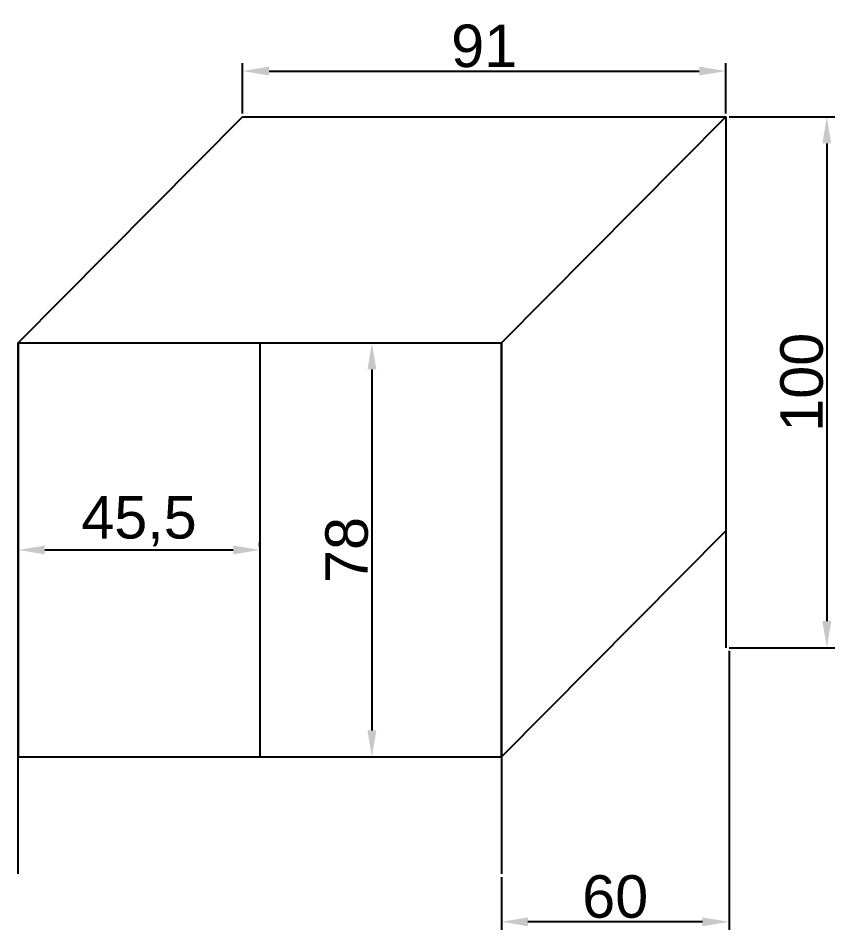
# Model space of a CAD drawing. Header units: millimetres. Extents: x 6614975 to 6624097, y 8742145 to 8746891.
# Drawn here: x 6620008.4 to 6620162.2, y 8742639.6 to 8742811.3 of the extents above; entities that cross this region are included whole.
import ezdxf

# ---------------------------------------------------------------- set-up
doc = ezdxf.new("R2010")
doc.units = ezdxf.units.MM
doc.styles.get("Standard").update_dxf_attribs({"font": 'arial.ttf'})
doc.dimstyles.new('ISO-25', dxfattribs={"dimtxt": 8, "dimasz": 5, "dimexe": 1.5, "dimexo": 0.625, "dimtad": 1, "dimtxsty": 'Standard', "dimcen": 2.5, "dimclrd": 1, "dimclre": 1, "dimclrt": 143, "dimadec": 0, "dimazin": 0, "dimtfac": 1, "dimtmove": 0, "dimatfit": 3, "dimfxl": 1, "dimarcsym": 0})

# ---------------------------------------------------------------- blocks, each defined once
blk = doc.blocks.new('*D168')
at = {"color": 1, "lineweight": -2, "transparency": 16777216}
for p, q in [((6620050.67, 8742793.33), (6620050.67, 8742802.83)), ((6620141.67, 8742793.33), (6620141.67, 8742802.83))]:
    blk.add_line(p, q, dxfattribs=at)
at = {"color": 1, "linetype": 'Continuous', "lineweight": -2, "transparency": 16777216}
blk.add_line((6620055.67, 8742801.33), (6620136.67, 8742801.33), dxfattribs=at)
at = {"color": 1, "transparency": 16777216}
for points in [[(6620055.67, 8742802.16), (6620055.67, 8742800.49), (6620050.67, 8742801.33)], [(6620136.67, 8742802.16), (6620136.67, 8742800.49), (6620141.67, 8742801.33)]]:
    blk.add_solid(points, dxfattribs=at)
at = {"layer": 'Defpoints', "color": 0, "transparency": 16777216}
for p in [(6620141.67, 8742801.33), (6620050.67, 8742792.7), (6620141.67, 8742792.7)]:
    blk.add_point(p, dxfattribs=at)
at = {"color": 143, "transparency": 16777216, "insert": (6620096.17, 8742806.03), "char_height": 8, "attachment_point": 5}
blk.add_mtext('91', dxfattribs=at)
blk = doc.blocks.new('*D169')
at = {"color": 1, "lineweight": -2, "transparency": 16777216}
for p, q in [((6620142.29, 8742792.7), (6620162.21, 8742792.7)), ((6620142.29, 8742692.7), (6620162.21, 8742692.7))]:
    blk.add_line(p, q, dxfattribs=at)
at = {"color": 1, "linetype": 'Continuous', "lineweight": -2, "transparency": 16777216}
blk.add_line((6620160.71, 8742787.7), (6620160.71, 8742697.7), dxfattribs=at)
at = {"color": 1, "transparency": 16777216}
for points in [[(6620159.87, 8742787.7), (6620161.54, 8742787.7), (6620160.71, 8742792.7)], [(6620159.87, 8742697.7), (6620161.54, 8742697.7), (6620160.71, 8742692.7)]]:
    blk.add_solid(points, dxfattribs=at)
at = {"layer": 'Defpoints', "color": 0, "transparency": 16777216}
for p in [(6620141.67, 8742792.7), (6620141.67, 8742692.7), (6620160.71, 8742692.7)]:
    blk.add_point(p, dxfattribs=at)
at = {"color": 143, "transparency": 16777216, "insert": (6620156, 8742742.7), "char_height": 8, "attachment_point": 5, "rotation": 90}
blk.add_mtext('100', dxfattribs=at)
blk = doc.blocks.new('*D170')
at = {"color": 1, "lineweight": -2, "transparency": 16777216}
for p, q in [((6620142.29, 8742692.08), (6620142.29, 8742639.56)), ((6620099.41, 8742649.48), (6620099.41, 8742639.56))]:
    blk.add_line(p, q, dxfattribs=at)
at = {"color": 1, "linetype": 'Continuous', "lineweight": -2, "transparency": 16777216}
blk.add_line((6620137.29, 8742641.06), (6620104.41, 8742641.06), dxfattribs=at)
at = {"color": 1, "transparency": 16777216}
for points in [[(6620104.41, 8742641.89), (6620104.41, 8742640.22), (6620099.41, 8742641.06)], [(6620137.29, 8742641.89), (6620137.29, 8742640.22), (6620142.29, 8742641.06)]]:
    blk.add_solid(points, dxfattribs=at)
at = {"layer": 'Defpoints', "color": 0, "transparency": 16777216}
for p in [(6620142.29, 8742692.7), (6620099.41, 8742650.11), (6620099.41, 8742641.06)]:
    blk.add_point(p, dxfattribs=at)
at = {"color": 143, "transparency": 16777216, "insert": (6620120.85, 8742645.77), "char_height": 8, "attachment_point": 5}
blk.add_mtext('60', dxfattribs=at)
blk = doc.blocks.new('*D171')
at = {"color": 1, "lineweight": -2, "transparency": 16777216}
for p, q in [((6620008.41, 8742711.73), (6620008.41, 8742712.61)), ((6620053.91, 8742711.73), (6620053.91, 8742712.61))]:
    blk.add_line(p, q, dxfattribs=at)
at = {"color": 1, "linetype": 'Continuous', "lineweight": -2, "transparency": 16777216}
blk.add_line((6620013.41, 8742711.11), (6620048.91, 8742711.11), dxfattribs=at)
at = {"color": 1, "transparency": 16777216}
for points in [[(6620013.41, 8742711.94), (6620013.41, 8742710.27), (6620008.41, 8742711.11)], [(6620048.91, 8742711.94), (6620048.91, 8742710.27), (6620053.91, 8742711.11)]]:
    blk.add_solid(points, dxfattribs=at)
at = {"layer": 'Defpoints', "color": 0, "transparency": 16777216}
for p in [(6620008.41, 8742711.11), (6620053.91, 8742711.11), (6620053.91, 8742711.11)]:
    blk.add_point(p, dxfattribs=at)
at = {"color": 143, "transparency": 16777216, "insert": (6620031.16, 8742716.52), "char_height": 8, "attachment_point": 5}
blk.add_mtext('45,5', dxfattribs=at)
blk = doc.blocks.new('*D172')
at = {"color": 1, "lineweight": -2, "transparency": 16777216}
for p, q in [((6620075.65, 8742750.11), (6620076.52, 8742750.11)), ((6620075.65, 8742672.11), (6620076.52, 8742672.11))]:
    blk.add_line(p, q, dxfattribs=at)
at = {"color": 1, "linetype": 'Continuous', "lineweight": -2, "transparency": 16777216}
blk.add_line((6620075.02, 8742745.11), (6620075.02, 8742677.11), dxfattribs=at)
at = {"color": 1, "transparency": 16777216}
for points in [[(6620074.19, 8742745.11), (6620075.86, 8742745.11), (6620075.02, 8742750.11)], [(6620074.19, 8742677.11), (6620075.86, 8742677.11), (6620075.02, 8742672.11)]]:
    blk.add_solid(points, dxfattribs=at)
at = {"layer": 'Defpoints', "color": 0, "transparency": 16777216}
for p in [(6620075.02, 8742750.11), (6620075.02, 8742672.11), (6620075.02, 8742672.11)]:
    blk.add_point(p, dxfattribs=at)
at = {"color": 143, "transparency": 16777216, "insert": (6620070.31, 8742711.11), "char_height": 8, "attachment_point": 5, "rotation": 90}
blk.add_mtext('78', dxfattribs=at)

msp = doc.modelspace()

# ---------------------------------------------------------------- linework, layer by layer
at = {"color": 7, "true_color": 0xffffff}
for p, q in [((6620008.412, 8742750.107), (6620050.669, 8742792.702)), ((6620050.669, 8742792.702), (6620141.669, 8742792.702)), ((6620099.412, 8742750.107), (6620141.669, 8742792.702)), ((6620141.669, 8742792.702), (6620141.669, 8742692.702)), ((6620141.669, 8742792.702), (6620141.669, 8742714.702)), ((6620008.412, 8742750.107), (6620099.412, 8742750.107)), ((6620008.412, 8742650.107), (6620008.412, 8742750.107)), ((6620008.412, 8742750.107), (6620008.412, 8742672.107)), ((6620053.912, 8742750.107), (6620053.912, 8742672.107)), ((6620099.412, 8742750.107), (6620099.412, 8742650.107)), ((6620099.412, 8742672.107), (6620099.412, 8742750.107)), ((6620141.669, 8742714.702), (6620099.412, 8742672.107)), ((6620008.412, 8742672.107), (6620099.412, 8742672.107))]:
    msp.add_line(p, q, dxfattribs=at)

# ---------------------------------------------------------------- dimensions: what is measured, and where the dimension line sits
for base, p1, p2, picture, middle in [((6620141.669, 8742801.325), (6620050.669, 8742792.702), (6620141.669, 8742792.702), '*D168', (6620096.169, 8742806.035)), ((6620053.912, 8742711.107), (6620008.412, 8742711.107), (6620053.912, 8742711.107), '*D171', (6620031.162, 8742716.523))]:
    dim = msp.add_linear_dim(base=base, p1=p1, p2=p2, dimstyle='ISO-25', dxfattribs=at)
    dim.commit()
    dim.dimension.update_dxf_attribs({"geometry": picture, "text_midpoint": middle})
for base, p1, p2, picture, middle in [((6620160.705, 8742692.702), (6620141.669, 8742792.702), (6620141.669, 8742692.702), '*D169', (6620155.996, 8742742.702)), ((6620075.022, 8742672.107), (6620075.022, 8742750.107), (6620075.022, 8742672.107), '*D172', (6620070.313, 8742711.107))]:
    dim = msp.add_linear_dim(base=base, p1=p1, p2=p2, angle=90, dimstyle='ISO-25', dxfattribs=at)
    dim.commit()
    dim.dimension.update_dxf_attribs({"geometry": picture, "text_midpoint": middle})
dim = msp.add_linear_dim(base=(6620099.412, 8742641.058), p1=(6620142.294, 8742692.702), p2=(6620099.412, 8742650.107), text='60', dimstyle='ISO-25', dxfattribs=at)
dim.commit()
dim.dimension.update_dxf_attribs({"geometry": '*D170', "text_midpoint": (6620120.853, 8742645.768)})

doc.saveas('drawing.dxf')
